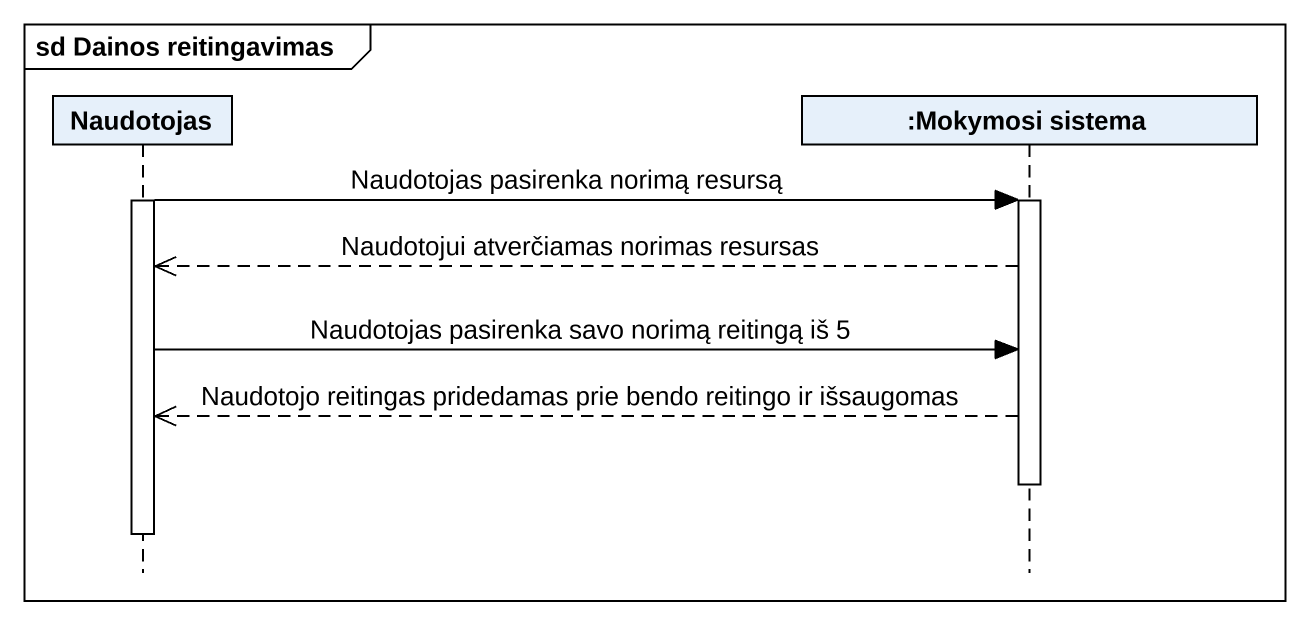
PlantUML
@startuml
mainframe sd Dainos reitingavimas
hide footbox
participant Naudotojas
participant ":Mokymosi sistema" as Mokymosi_sistema

activate Naudotojas
Naudotojas -> Mokymosi_sistema : Naudotojas pasirenka norimą resursą
activate Mokymosi_sistema
Mokymosi_sistema -->> Naudotojas : Naudotojui atverčiamas norimas resursas
Naudotojas -> Mokymosi_sistema : Naudotojas pasirenka savo norimą reitingą iš 5
Mokymosi_sistema -->> Naudotojas : Naudotojo reitingas pridedamas prie bendo reitingo ir išsaugomas
deactivate Mokymosi_sistema
deactivate Naudotojas
@enduml
